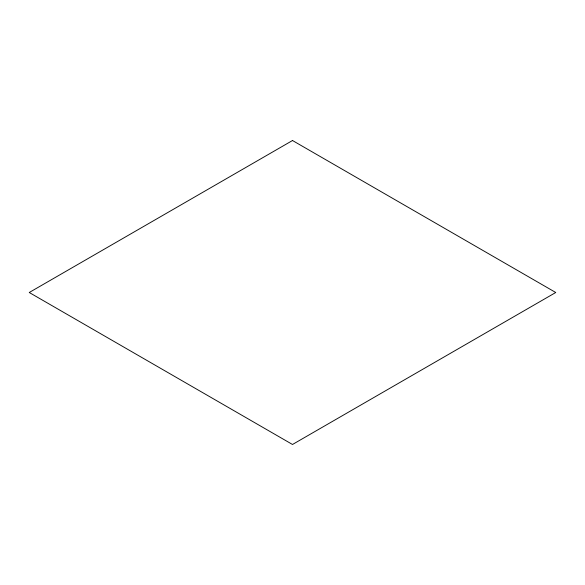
<?xml version="1.0" encoding="UTF-8"?>
<svg xmlns="http://www.w3.org/2000/svg" width="585" height="585" viewBox="0 0 585 585"><rect width="100%" height="100%" fill="white"/><g stroke="black" fill="none" stroke-linecap="round" stroke-linejoin="round"><path stroke-width="0.88" d="M292.5 140.517L29.25 292.5L292.5 444.483L555.75 292.5L292.5 140.517"/></g></svg>
